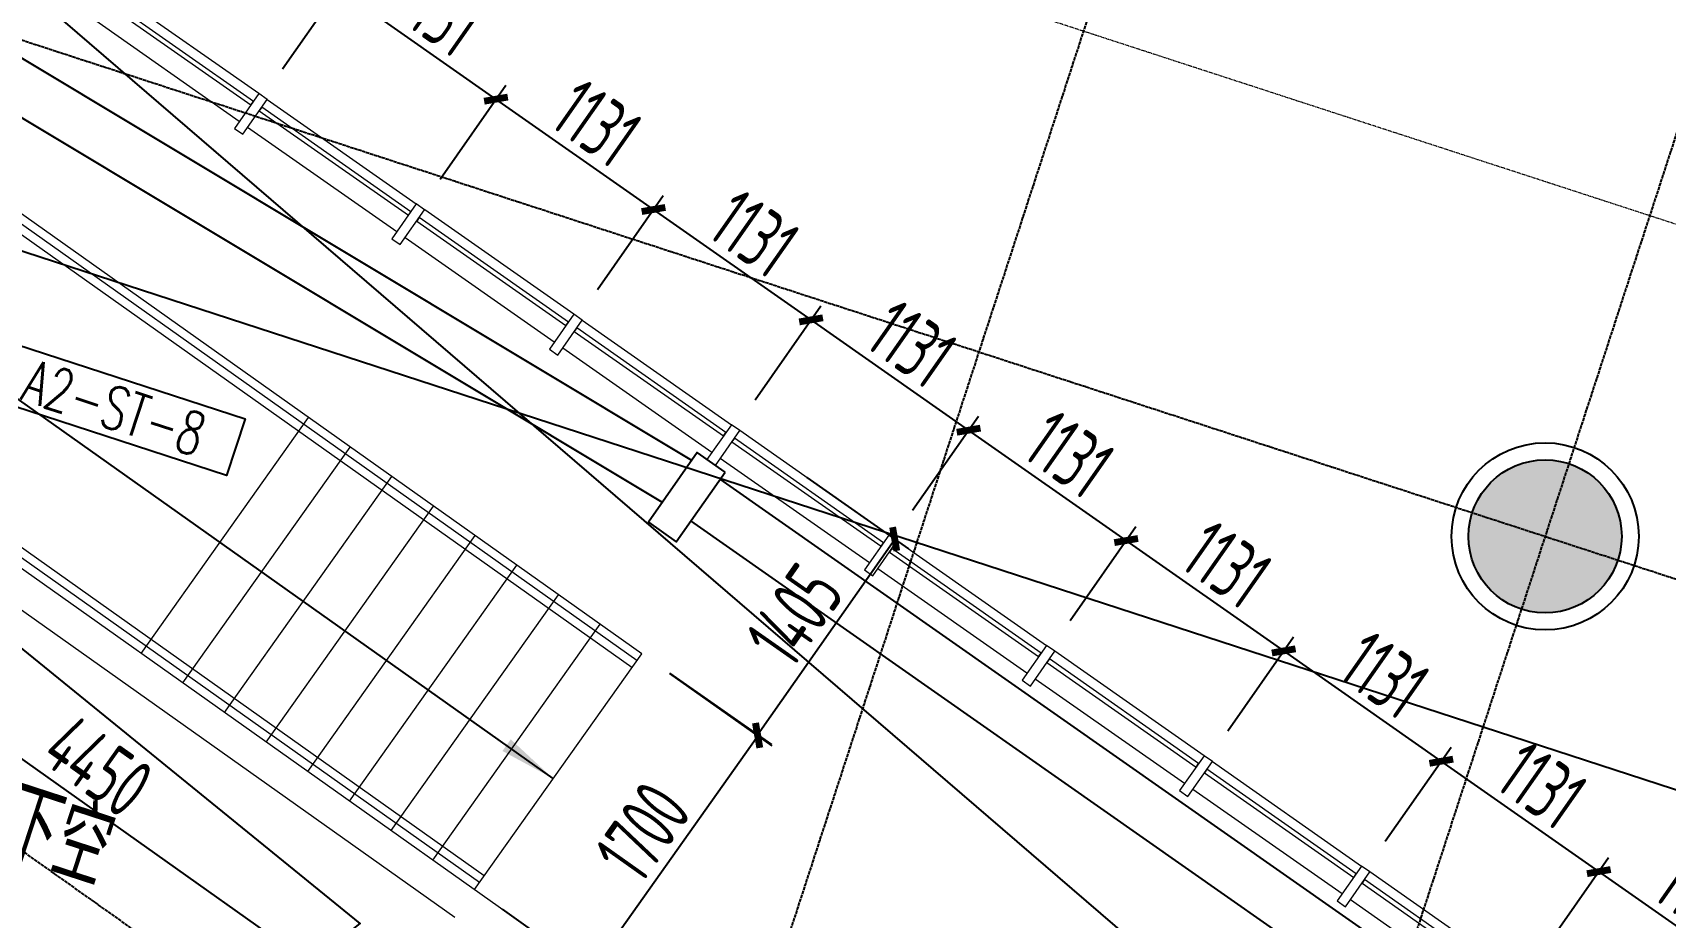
# Model space of a CAD drawing. Header units: millimetres. Extents: x 11515858 to 24947533, y -12784974 to -6116114.
# Drawn here: x 11858917 to 11868513, y -6326210 to -6321009 of the extents above; entities that cross this region are included whole.
import ezdxf
from ezdxf.enums import TextEntityAlignment as Align

# ---------------------------------------------------------------- set-up
doc = ezdxf.new("R2010")
doc.units = ezdxf.units.MM
doc.header["$LTSCALE"] = 10
for name, pattern in [('A2-RG-AXIS$0$CENTER', [2, 1.25, -0.25, 0.25, -0.25]), ('A2-RG-AXIS$0$DOTE', [2.42, 2, -0.2, 0.02, -0.2]), ('A2-RI-F2$0$Overhead 1_16_', [2.579687, 1.5875, -0.992188])]:
    doc.linetypes.add(name, pattern=pattern)
for name, color, linetype in [('A2-RB-F2$0$A-DIMS-100', 1, 'Continuous'), ('A2-RG-AXIS$0$A-GRID', 1, 'A2-RG-AXIS$0$CENTER'), ('A2-RI-F2$0$$0$A-SYMB-NUMB-T', 4, 'Continuous'), ('A2-RI-F2$0$$4$A-SYMB', 4, 'Continuous'), ('A2-RI-F2$0$A-BEAM-PLAN-S', 2, 'Continuous'), ('A2-RI-F2$0$A-COLS-PLAN-C', 7, 'Continuous'), ('A2-RI-F2$0$A-STRS', 50, 'Continuous'), ('A2-RI-F2$0$A-SYMB-AREA', 4, 'Continuous'), ('A2-RI-F2$0$A-SYMB-NAME', 4, 'Continuous'), ('A2-RI-F2$0$A-SYMB-VOID', 35, 'Continuous'), ('A2-RS-F2$0$A-HATH-GRAY', 8, 'Continuous'), ('A2-RS-F2$0$A-WALL-CONC', 6, 'Continuous'), ('A2-RV-F2$0$AUDIT_D_120618114340-341', 1, 'Continuous')]:
    doc.layers.add(name, color=color, linetype=linetype)
for name, color, linetype, lineweight in [('A2-RI-F2$0$A-FLOR-OVHD', 8, 'A2-RI-F2$0$Overhead 1_16_', 5), ('A2-RI-F2$0$A-FLOR-STRS', 2, 'Continuous', 5), ('A2-RI-F2$0$A-GLAZ', 140, 'Continuous', 5), ('A2-RI-F2$0$A-GLAZ-CWMG', 3, 'Continuous', 5), ('A2-RI-F2$0$A-WALL', 7, 'Continuous', 5), ('A2-RV-F2$0$A-FLOR-STRS', 2, 'Continuous', 5)]:
    doc.layers.add(name, color=color, linetype=linetype, lineweight=lineweight)
doc.styles.add('A2-RB-F2$0$XD2008', font='hzs.shx', dxfattribs={"width": 0.7, "bigfont": 'hztxt.shx'})
doc.styles.add('A2-RI-F2$0$$0$ECADI-TXT', font='simplex.shx', dxfattribs={"bigfont": 'hztxt.shx'})
doc.styles.add('A2-RI-F2$0$ECADI', font='hzs.shx', dxfattribs={"width": 0.7, "bigfont": 'hztxt.shx'})
doc.dimstyles.new('A2-RB-F2$0$XD100$0', dxfattribs={"dimscale": 100, "dimtxt": 3.5, "dimasz": 1, "dimexe": 1, "dimexo": 2, "dimgap": 0.5, "dimtad": 1, "dimdec": 0, "dimdsep": 46, "dimtxsty": 'A2-RB-F2$0$XD2008', "dimblk1": 'A2-RB-F2$0$_ArchTick', "dimblk2": 'A2-RB-F2$0$_ArchTick', "dimsah": 1, "dimcen": 2.5, "dimclrt": 4, "dimaunit": 1, "dimadec": 0, "dimazin": 0, "dimtfac": 1, "dimtdec": 0, "dimtix": 1, "dimtmove": 1, "dimatfit": 3, "dimfxl": 0, "dimtolj": 1, "dimtzin": 0, "dimarcsym": 0})

# ---------------------------------------------------------------- blocks, each defined once
blk = doc.blocks.new('A2-RG-AXIS')
at = {"layer": 'A2-RG-AXIS$0$A-GRID', "linetype": 'A2-RG-AXIS$0$DOTE'}
for p, q in [((11843136.5, -6315929.7), (11881097.2, -6328302.7)), ((11876238.4, -6338141.9), (11846413.5, -6316997.8)), ((11866017.6, -6318162.5), (11852857, -6358539.7)), ((11869345.5, -6319247.1), (11856184.8, -6359624.4))]:
    blk.add_line(p, q, dxfattribs=at)
blk = doc.blocks.new('A2-RV-F2')
at = {"layer": 'A2-RV-F2$0$A-FLOR-STRS'}
for p, q in [((11862496.8, -6324660.2), (11856730, -6320570.9)), ((11862439, -6324741.8), (11856684.5, -6320661.3)), ((11862467.9, -6324701), (11856707.2, -6320616.1)), ((11861571.4, -6325965.3), (11856277.8, -6322211.5)), ((11861542.5, -6326006.1), (11856255, -6322256.7)), ((11859555.8, -6324658.6), (11860539.1, -6323272)), ((11859800.5, -6324832.2), (11860783.8, -6323445.5)), ((11860045.2, -6325005.7), (11861028.5, -6323619.1)), ((11860289.9, -6325179.3), (11861273.2, -6323792.6)), ((11860534.7, -6325352.8), (11861518, -6323966.1)), ((11860779.4, -6325526.3), (11861762.7, -6324139.7)), ((11861024.1, -6325699.9), (11862007.4, -6324313.2)), ((11861268.8, -6325873.4), (11862252.1, -6324486.7)), ((11861513.5, -6326046.9), (11862496.8, -6324660.2))]:
    blk.add_line(p, q, dxfattribs=at)
at = {"layer": 'A2-RV-F2$0$AUDIT_D_120618114340-341'}
blk.add_lwpolyline([(11861976.2, -6325394.4), (11856320.9, -6321384.2), (11853298.5, -6320399)], dxfattribs=at)
at = {"layer": 'A2-RV-F2$0$AUDIT_D_120618114340-341', "extrusion": (0, 0, -1)}
blk.add_solid([(-11861678.2, -6325232), (-11861727.3, -6325163.7), (-11861976.2, -6325394.4)], dxfattribs=at)
blk = doc.blocks.new('A2-RB-F2$0$_ArchTick')
at = {"color": 0, "linetype": 'ByBlock', "const_width": 0.4}
blk.add_lwpolyline([(-0.5, -0.5), (0.5, 0.5)], dxfattribs=at)
blk = doc.blocks.new('*D1503')
at = {"layer": 'A2-RB-F2$0$A-DIMS-100', "color": 0, "lineweight": -2, "transparency": 16777216}
for p, q in [((11857594.7, -6323881.1), (11857298.1, -6324299.3)), ((11857356, -6324217.8), (11860985.5, -6326791.5)), ((11861224.3, -6326454.8), (11860927.7, -6326873.1))]:
    blk.add_line(p, q, dxfattribs=at)
at = {"layer": 'Defpoints', "color": 0, "transparency": 16777216}
for p in [(11857710.4, -6323717.9), (11861339.9, -6326291.7), (11860985.5, -6326791.5)]:
    blk.add_point(p, dxfattribs=at)
at = {"layer": 'A2-RB-F2$0$A-DIMS-100', "color": 0, "lineweight": -2, "transparency": 16777216, "xscale": 100, "yscale": 100, "zscale": 100}
for p, rotation in [((11857356, -6324217.8), 144.6591740588575), ((11860985.5, -6326791.5), 324.6591740588575)]:
    blk.add_blockref('A2-RB-F2$0$_ArchTick', p, dxfattribs=dict(at, rotation=rotation))
at = {"layer": 'A2-RB-F2$0$A-DIMS-100', "color": 4, "transparency": 16777216, "insert": (11859300.9, -6325321.1), "char_height": 350, "attachment_point": 5, "rotation": 324.65917, "style": 'A2-RB-F2$0$XD2008'}
blk.add_mtext('\\A1;4450', dxfattribs=at)
blk = doc.blocks.new('*D1504')
at = {"layer": 'A2-RB-F2$0$A-DIMS-100', "color": 0, "lineweight": -2, "transparency": 16777216}
for p, q in [((11862660, -6324775.9), (11863260.6, -6325201.8)), ((11862195.7, -6326530.7), (11863179, -6325144)), ((11861676.7, -6326162.6), (11862277.3, -6326588.5))]:
    blk.add_line(p, q, dxfattribs=at)
at = {"layer": 'Defpoints', "color": 0, "transparency": 16777216}
for p in [(11862496.8, -6324660.2), (11863179, -6325144), (11861513.5, -6326046.9)]:
    blk.add_point(p, dxfattribs=at)
at = {"layer": 'A2-RB-F2$0$A-DIMS-100', "color": 0, "lineweight": -2, "transparency": 16777216, "xscale": 100, "yscale": 100, "zscale": 100}
for p, rotation in [((11863179, -6325144), 54.65917628184723), ((11862195.7, -6326530.7), 234.6591762818472)]:
    blk.add_blockref('A2-RB-F2$0$_ArchTick', p, dxfattribs=dict(at, rotation=rotation))
at = {"layer": 'A2-RB-F2$0$A-DIMS-100', "color": 4, "transparency": 16777216, "insert": (11862503.8, -6325707.2), "char_height": 350, "attachment_point": 5, "rotation": 54.65918, "style": 'A2-RB-F2$0$XD2008'}
blk.add_mtext('\\A1;1700', dxfattribs=at)
blk = doc.blocks.new('*D1587')
at = {"layer": 'A2-RB-F2$0$A-DIMS-100', "color": 0, "lineweight": -2, "transparency": 16777216}
for p, q in [((11863466.9, -6323624.2), (11864065.3, -6324043.4)), ((11863177.1, -6325136.9), (11863983.4, -6323986)), ((11862660.6, -6324775), (11863259, -6325194.2))]:
    blk.add_line(p, q, dxfattribs=at)
at = {"layer": 'Defpoints', "color": 0, "transparency": 16777216}
for p in [(11863303.1, -6323509.4), (11863983.4, -6323986), (11862496.8, -6324660.2)]:
    blk.add_point(p, dxfattribs=at)
at = {"layer": 'A2-RB-F2$0$A-DIMS-100', "color": 0, "lineweight": -2, "transparency": 16777216, "xscale": 100, "yscale": 100, "zscale": 100}
for p, rotation in [((11863983.4, -6323986), 54.98435180317582), ((11863177.1, -6325136.9), 234.9843518031758)]:
    blk.add_blockref('A2-RB-F2$0$_ArchTick', p, dxfattribs=dict(at, rotation=rotation))
at = {"layer": 'A2-RB-F2$0$A-DIMS-100', "color": 4, "transparency": 16777216, "insert": (11863396, -6324432.3), "char_height": 350, "attachment_point": 5, "rotation": 54.98435, "style": 'A2-RB-F2$0$XD2008'}
blk.add_mtext('\\A1;1405', dxfattribs=at)
blk = doc.blocks.new('*D2057')
at = {"layer": 'A2-RB-F2$0$A-DIMS-100', "color": 0, "lineweight": -2, "transparency": 16777216}
for p, q in [((11862237.2, -6322518.6), (11862623.5, -6321967.1)), ((11863492, -6322697.7), (11862566.1, -6322049)), ((11863163, -6323167.3), (11863549.4, -6322615.8))]:
    blk.add_line(p, q, dxfattribs=at)
at = {"layer": 'Defpoints', "color": 0, "transparency": 16777216}
for p in [(11862566.1, -6322049), (11862122.4, -6322682.4), (11863048.3, -6323331.1)]:
    blk.add_point(p, dxfattribs=at)
at = {"layer": 'A2-RB-F2$0$A-DIMS-100', "color": 0, "lineweight": -2, "transparency": 16777216, "xscale": 100, "yscale": 100, "zscale": 100}
for p, rotation in [((11862566.1, -6322049), 144.9846443538181), ((11863492, -6322697.7), 324.9846443538181)]:
    blk.add_blockref('A2-RB-F2$0$_ArchTick', p, dxfattribs=dict(at, rotation=rotation))
at = {"layer": 'A2-RB-F2$0$A-DIMS-100', "color": 4, "transparency": 16777216, "insert": (11863158.2, -6322189.1), "char_height": 350, "attachment_point": 5, "rotation": 324.98464, "style": 'A2-RB-F2$0$XD2008'}
blk.add_mtext('\\A1;1131', dxfattribs=at)
blk = doc.blocks.new('*D2058')
at = {"layer": 'A2-RB-F2$0$A-DIMS-100', "color": 0, "lineweight": -2, "transparency": 16777216}
for p, q in [((11861311.3, -6321869.9), (11861697.6, -6321318.4)), ((11862566.1, -6322049), (11861640.3, -6321400.3)), ((11862237.2, -6322518.6), (11862623.5, -6321967.1))]:
    blk.add_line(p, q, dxfattribs=at)
at = {"layer": 'Defpoints', "color": 0, "transparency": 16777216}
for p in [(11861640.3, -6321400.3), (11861196.5, -6322033.7), (11862122.4, -6322682.4)]:
    blk.add_point(p, dxfattribs=at)
at = {"layer": 'A2-RB-F2$0$A-DIMS-100', "color": 0, "lineweight": -2, "transparency": 16777216, "xscale": 100, "yscale": 100, "zscale": 100}
for p, rotation in [((11861640.3, -6321400.3), 144.9846443539264), ((11862566.1, -6322049), 324.9846443539264)]:
    blk.add_blockref('A2-RB-F2$0$_ArchTick', p, dxfattribs=dict(at, rotation=rotation))
at = {"layer": 'A2-RB-F2$0$A-DIMS-100', "color": 4, "transparency": 16777216, "insert": (11862232.3, -6321540.4), "char_height": 350, "attachment_point": 5, "rotation": 324.98464, "style": 'A2-RB-F2$0$XD2008'}
blk.add_mtext('\\A1;1131', dxfattribs=at)
blk = doc.blocks.new('*D2059')
at = {"layer": 'A2-RB-F2$0$A-DIMS-100', "color": 0, "lineweight": -2, "transparency": 16777216}
for p, q in [((11860385.4, -6321221.2), (11860771.8, -6320669.7)), ((11861640.3, -6321400.3), (11860714.4, -6320751.6)), ((11861311.3, -6321869.9), (11861697.6, -6321318.4))]:
    blk.add_line(p, q, dxfattribs=at)
at = {"layer": 'Defpoints', "color": 0, "transparency": 16777216}
for p in [(11860714.4, -6320751.6), (11860270.6, -6321385), (11861196.5, -6322033.7)]:
    blk.add_point(p, dxfattribs=at)
at = {"layer": 'A2-RB-F2$0$A-DIMS-100', "color": 0, "lineweight": -2, "transparency": 16777216, "xscale": 100, "yscale": 100, "zscale": 100}
for p, rotation in [((11860714.4, -6320751.6), 144.9846443538181), ((11861640.3, -6321400.3), 324.9846443538181)]:
    blk.add_blockref('A2-RB-F2$0$_ArchTick', p, dxfattribs=dict(at, rotation=rotation))
at = {"layer": 'A2-RB-F2$0$A-DIMS-100', "color": 4, "transparency": 16777216, "insert": (11861306.4, -6320891.7), "char_height": 350, "attachment_point": 5, "rotation": 324.98464, "style": 'A2-RB-F2$0$XD2008'}
blk.add_mtext('\\A1;1131', dxfattribs=at)
blk = doc.blocks.new('*D2060')
at = {"layer": 'A2-RB-F2$0$A-DIMS-100', "color": 0, "lineweight": -2, "transparency": 16777216}
for p, q in [((11859459.5, -6320572.5), (11859845.9, -6320021.1)), ((11860714.4, -6320751.6), (11859788.5, -6320103)), ((11860385.4, -6321221.2), (11860771.8, -6320669.7))]:
    blk.add_line(p, q, dxfattribs=at)
at = {"layer": 'Defpoints', "color": 0, "transparency": 16777216}
for p in [(11859788.5, -6320103), (11859344.7, -6320736.3), (11860270.6, -6321385)]:
    blk.add_point(p, dxfattribs=at)
at = {"layer": 'A2-RB-F2$0$A-DIMS-100', "color": 0, "lineweight": -2, "transparency": 16777216, "xscale": 100, "yscale": 100, "zscale": 100}
for p, rotation in [((11859788.5, -6320103), 144.9846443539264), ((11860714.4, -6320751.6), 324.9846443539264)]:
    blk.add_blockref('A2-RB-F2$0$_ArchTick', p, dxfattribs=dict(at, rotation=rotation))
at = {"layer": 'A2-RB-F2$0$A-DIMS-100', "color": 4, "transparency": 16777216, "insert": (11860380.5, -6320243), "char_height": 350, "attachment_point": 5, "rotation": 324.98464, "style": 'A2-RB-F2$0$XD2008'}
blk.add_mtext('\\A1;1131', dxfattribs=at)
blk = doc.blocks.new('*D2062')
at = {"layer": 'A2-RB-F2$0$A-DIMS-100', "color": 0, "lineweight": -2, "transparency": 16777216}
for p, q in [((11866866.6, -6325762), (11867253, -6325210.5)), ((11868121.5, -6325941.1), (11867195.6, -6325292.4)), ((11867792.5, -6326410.7), (11868178.8, -6325859.2))]:
    blk.add_line(p, q, dxfattribs=at)
at = {"layer": 'Defpoints', "color": 0, "transparency": 16777216}
for p in [(11867195.6, -6325292.4), (11866751.8, -6325925.8), (11867677.7, -6326574.5)]:
    blk.add_point(p, dxfattribs=at)
at = {"layer": 'A2-RB-F2$0$A-DIMS-100', "color": 0, "lineweight": -2, "transparency": 16777216, "xscale": 100, "yscale": 100, "zscale": 100}
for p, rotation in [((11867195.6, -6325292.4), 144.9846443538181), ((11868121.5, -6325941.1), 324.9846443538181)]:
    blk.add_blockref('A2-RB-F2$0$_ArchTick', p, dxfattribs=dict(at, rotation=rotation))
at = {"layer": 'A2-RB-F2$0$A-DIMS-100', "color": 4, "transparency": 16777216, "insert": (11867787.6, -6325432.5), "char_height": 350, "attachment_point": 5, "rotation": 324.98464, "style": 'A2-RB-F2$0$XD2008'}
blk.add_mtext('\\A1;1131', dxfattribs=at)
blk = doc.blocks.new('*D2063')
at = {"layer": 'A2-RB-F2$0$A-DIMS-100', "color": 0, "lineweight": -2, "transparency": 16777216}
for p, q in [((11865940.7, -6325113.3), (11866327.1, -6324561.8)), ((11867195.6, -6325292.4), (11866269.7, -6324643.7)), ((11866866.6, -6325762), (11867253, -6325210.5))]:
    blk.add_line(p, q, dxfattribs=at)
at = {"layer": 'Defpoints', "color": 0, "transparency": 16777216}
for p in [(11866269.7, -6324643.7), (11865825.9, -6325277.1), (11866751.8, -6325925.8)]:
    blk.add_point(p, dxfattribs=at)
at = {"layer": 'A2-RB-F2$0$A-DIMS-100', "color": 0, "lineweight": -2, "transparency": 16777216, "xscale": 100, "yscale": 100, "zscale": 100}
for p, rotation in [((11866269.7, -6324643.7), 144.9846443539264), ((11867195.6, -6325292.4), 324.9846443539264)]:
    blk.add_blockref('A2-RB-F2$0$_ArchTick', p, dxfattribs=dict(at, rotation=rotation))
at = {"layer": 'A2-RB-F2$0$A-DIMS-100', "color": 4, "transparency": 16777216, "insert": (11866861.7, -6324783.8), "char_height": 350, "attachment_point": 5, "rotation": 324.98464, "style": 'A2-RB-F2$0$XD2008'}
blk.add_mtext('\\A1;1131', dxfattribs=at)
blk = doc.blocks.new('*D2064')
at = {"layer": 'A2-RB-F2$0$A-DIMS-100', "color": 0, "lineweight": -2, "transparency": 16777216}
for p, q in [((11865014.8, -6324464.6), (11865401.2, -6323913.1)), ((11866269.7, -6324643.7), (11865343.8, -6323995)), ((11865940.7, -6325113.3), (11866327.1, -6324561.8))]:
    blk.add_line(p, q, dxfattribs=at)
at = {"layer": 'Defpoints', "color": 0, "transparency": 16777216}
for p in [(11865343.8, -6323995), (11864900.1, -6324628.4), (11865825.9, -6325277.1)]:
    blk.add_point(p, dxfattribs=at)
at = {"layer": 'A2-RB-F2$0$A-DIMS-100', "color": 0, "lineweight": -2, "transparency": 16777216, "xscale": 100, "yscale": 100, "zscale": 100}
for p, rotation in [((11865343.8, -6323995), 144.9846443538181), ((11866269.7, -6324643.7), 324.9846443538181)]:
    blk.add_blockref('A2-RB-F2$0$_ArchTick', p, dxfattribs=dict(at, rotation=rotation))
at = {"layer": 'A2-RB-F2$0$A-DIMS-100', "color": 4, "transparency": 16777216, "insert": (11865935.9, -6324135.1), "char_height": 350, "attachment_point": 5, "rotation": 324.98464, "style": 'A2-RB-F2$0$XD2008'}
blk.add_mtext('\\A1;1131', dxfattribs=at)
blk = doc.blocks.new('*D2065')
at = {"layer": 'A2-RB-F2$0$A-DIMS-100', "color": 0, "lineweight": -2, "transparency": 16777216}
for p, q in [((11864088.9, -6323815.9), (11864475.3, -6323264.5)), ((11865343.8, -6323995), (11864417.9, -6323346.4)), ((11865014.8, -6324464.6), (11865401.2, -6323913.1))]:
    blk.add_line(p, q, dxfattribs=at)
at = {"layer": 'Defpoints', "color": 0, "transparency": 16777216}
for p in [(11864417.9, -6323346.4), (11863974.2, -6323979.7), (11864900.1, -6324628.4)]:
    blk.add_point(p, dxfattribs=at)
at = {"layer": 'A2-RB-F2$0$A-DIMS-100', "color": 0, "lineweight": -2, "transparency": 16777216, "xscale": 100, "yscale": 100, "zscale": 100}
for p, rotation in [((11864417.9, -6323346.4), 144.9846443539264), ((11865343.8, -6323995), 324.9846443539264)]:
    blk.add_blockref('A2-RB-F2$0$_ArchTick', p, dxfattribs=dict(at, rotation=rotation))
at = {"layer": 'A2-RB-F2$0$A-DIMS-100', "color": 4, "transparency": 16777216, "insert": (11865010, -6323486.4), "char_height": 350, "attachment_point": 5, "rotation": 324.98464, "style": 'A2-RB-F2$0$XD2008'}
blk.add_mtext('\\A1;1131', dxfattribs=at)
blk = doc.blocks.new('*D2066')
at = {"layer": 'A2-RB-F2$0$A-DIMS-100', "color": 0, "lineweight": -2, "transparency": 16777216}
for p, q in [((11863163, -6323167.3), (11863549.4, -6322615.8)), ((11864417.9, -6323346.4), (11863492, -6322697.7)), ((11864088.9, -6323815.9), (11864475.3, -6323264.5))]:
    blk.add_line(p, q, dxfattribs=at)
at = {"layer": 'Defpoints', "color": 0, "transparency": 16777216}
for p in [(11863492, -6322697.7), (11863048.3, -6323331.1), (11863974.2, -6323979.7)]:
    blk.add_point(p, dxfattribs=at)
at = {"layer": 'A2-RB-F2$0$A-DIMS-100', "color": 0, "lineweight": -2, "transparency": 16777216, "xscale": 100, "yscale": 100, "zscale": 100}
for p, rotation in [((11863492, -6322697.7), 144.9846443538181), ((11864417.9, -6323346.4), 324.9846443538181)]:
    blk.add_blockref('A2-RB-F2$0$_ArchTick', p, dxfattribs=dict(at, rotation=rotation))
at = {"layer": 'A2-RB-F2$0$A-DIMS-100', "color": 4, "transparency": 16777216, "insert": (11864084.1, -6322837.7), "char_height": 350, "attachment_point": 5, "rotation": 324.98464, "style": 'A2-RB-F2$0$XD2008'}
blk.add_mtext('\\A1;1131', dxfattribs=at)
blk = doc.blocks.new('*D2069')
at = {"layer": 'A2-RB-F2$0$A-DIMS-100', "color": 0, "lineweight": -2, "transparency": 16777216}
for p, q in [((11867792.5, -6326410.7), (11868178.8, -6325859.2)), ((11869047.3, -6326589.8), (11868121.5, -6325941.1)), ((11868718.4, -6327059.3), (11869104.7, -6326507.9))]:
    blk.add_line(p, q, dxfattribs=at)
at = {"layer": 'Defpoints', "color": 0, "transparency": 16777216}
for p in [(11868121.5, -6325941.1), (11867677.7, -6326574.5), (11868603.6, -6327223.1)]:
    blk.add_point(p, dxfattribs=at)
at = {"layer": 'A2-RB-F2$0$A-DIMS-100', "color": 0, "lineweight": -2, "transparency": 16777216, "xscale": 100, "yscale": 100, "zscale": 100}
for p, rotation in [((11868121.5, -6325941.1), 144.9846443539264), ((11869047.3, -6326589.8), 324.9846443539264)]:
    blk.add_blockref('A2-RB-F2$0$_ArchTick', p, dxfattribs=dict(at, rotation=rotation))
at = {"layer": 'A2-RB-F2$0$A-DIMS-100', "color": 4, "transparency": 16777216, "insert": (11868713.5, -6326081.2), "char_height": 350, "attachment_point": 5, "rotation": 324.98464, "style": 'A2-RB-F2$0$XD2008'}
blk.add_mtext('\\A1;1131', dxfattribs=at)
blk = doc.blocks.new('*D1467')
at = {"layer": 'A2-RB-F2$0$A-DIMS-100', "color": 0, "lineweight": -2, "transparency": 16777216}
for p, q in [((11861676.6, -6326162.6), (11862277.3, -6326588.5)), ((11861414.3, -6327632.6), (11862195.7, -6326530.7)), ((11860895.2, -6327264.5), (11861495.9, -6327690.5))]:
    blk.add_line(p, q, dxfattribs=at)
at = {"layer": 'Defpoints', "color": 0, "transparency": 16777216}
for p in [(11861513.5, -6326046.9), (11862195.7, -6326530.7), (11860732.1, -6327148.9)]:
    blk.add_point(p, dxfattribs=at)
at = {"layer": 'A2-RB-F2$0$A-DIMS-100', "color": 0, "lineweight": -2, "transparency": 16777216, "xscale": 100, "yscale": 100, "zscale": 100}
for p, rotation in [((11862195.7, -6326530.7), 54.65917628191503), ((11861414.3, -6327632.6), 234.659176281915)]:
    blk.add_blockref('A2-RB-F2$0$_ArchTick', p, dxfattribs=dict(at, rotation=rotation))
at = {"layer": 'A2-RB-F2$0$A-DIMS-100', "color": 4, "transparency": 16777216, "insert": (11861621.4, -6326951.5), "char_height": 350, "attachment_point": 5, "rotation": 54.65918, "style": 'A2-RB-F2$0$XD2008'}
blk.add_mtext('\\A1;1350', dxfattribs=at)
blk = doc.blocks.new('A2-RS-F2')
at = {"layer": 'A2-RS-F2$0$A-HATH-GRAY'}
h = blk.add_hatch(color=256, dxfattribs=at)
edge = h.paths.add_edge_path()
edge.add_arc((11867805.9, -6323970.5), 450, 0, 360)
at = {"layer": 'A2-RS-F2$0$A-WALL-CONC'}
blk.add_circle((11867805.9, -6323970.5), 450, dxfattribs=at)
blk = doc.blocks.new('A2-RI-F2$0$5erhfh')
at = {"layer": 'A2-RI-F2$0$A-SYMB-AREA', "style": 'A2-RI-F2$0$ECADI', "width": 0.7}
blk.add_attdef('340M2', text='', height=2.5, dxfattribs=at).set_placement((0, 1.25), align=Align.MIDDLE_LEFT)
at = {"layer": 'A2-RI-F2$0$A-SYMB-NAME', "style": 'A2-RI-F2$0$ECADI', "width": 0.7}
blk.add_attdef('CHINESENAME', (-12.292, 3.087), '', height=4.5, dxfattribs=at)
blk = doc.blocks.new('A2-RI-F2$0$System Panel - Glazed-4048851-Documents - Level 2')
at = {"layer": 'A2-RI-F2$0$A-GLAZ', "lineweight": 13}
for p, q in [((535.3, 44.4), (-535.3, 44.4)), ((-535.3, 44.4), (-535.3, 19)), ((-535.3, 19), (535.3, 19)), ((535.3, 19), (535.3, 44.4))]:
    blk.add_line(p, q, dxfattribs=at)
blk = doc.blocks.new('A2-RI-F2$0$Rectangular Mullion - 60mm x 200mm-4048817-Documents - Level 2')
at = {"layer": 'A2-RI-F2$0$A-GLAZ-CWMG'}
blk.add_line((79350.2, -9775.6), (80374.2, -10088), dxfattribs=at)
blk = doc.blocks.new('A2-RI-F2$0$Rectangular Mullion - 60mm x 200mm-4048818-Documents - Level 2')
at = {"layer": 'A2-RI-F2$0$A-GLAZ-CWMG'}
blk.add_line((81455.5, -10417.8), (80431.6, -10105.5), dxfattribs=at)
blk = doc.blocks.new('A2-RI-F2$0$System Panel - Glazed-4049410-Documents - Level 2')
at = {"layer": 'A2-RI-F2$0$A-GLAZ', "lineweight": 13}
for p, q in [((535.3, 44.5), (-535.3, 44.5)), ((-535.3, 44.5), (-535.3, 19)), ((-535.3, 19), (535.3, 19)), ((535.3, 19), (535.3, 44.5))]:
    blk.add_line(p, q, dxfattribs=at)
blk = doc.blocks.new('A2-RI-F2$0$Rectangular Mullion - 60mm x 200mm-3681593-Documents - Level 2')
at = {"layer": 'A2-RI-F2$0$A-GLAZ-CWMG', "lineweight": 13}
for p, q in [((-30, 150), (30, 150)), ((-30, -100), (-30, 150)), ((30, 150), (30, -100)), ((30, -100), (-30, -100))]:
    blk.add_line(p, q, dxfattribs=at)
blk = doc.blocks.new('A2-RI-F2$0$Rectangular Mullion - 60mm x 200mm-3687299-Documents - Level 2')
at = {"layer": 'A2-RI-F2$0$A-GLAZ-CWMG', "lineweight": 13}
for p, q in [((-30, 150), (30, 150)), ((-30, -100), (-30, 150)), ((30, 150), (30, -100)), ((30, -100), (-30, -100))]:
    blk.add_line(p, q, dxfattribs=at)
blk = doc.blocks.new('A2-RI-F2$0$System Panel - Glazed-4048859-Documents - Level 2')
at = {"layer": 'A2-RI-F2$0$A-GLAZ', "lineweight": 13}
for p, q in [((535.3, 44.4), (-535.3, 44.4)), ((-535.3, 44.4), (-535.3, 19)), ((-535.3, 19), (535.3, 19)), ((535.3, 19), (535.3, 44.4))]:
    blk.add_line(p, q, dxfattribs=at)
blk = doc.blocks.new('A2-RI-F2$0$$0$ECADI-TAG-CODE')
at = {"layer": 'A2-RI-F2$0$$0$A-SYMB-NUMB-T', "color": 1}
blk.add_lwpolyline([(0, 3.5), (15, 3.5), (15, 0), (0, 0)], close=True, dxfattribs=at)
at = {"layer": 'A2-RI-F2$0$$0$A-SYMB-NUMB-T', "style": 'A2-RI-F2$0$$0$ECADI-TXT', "width": 0.7}
blk.add_attdef('CODE', text='', height=2.5, dxfattribs=at).set_placement((7.5, 1.75), align=Align.MIDDLE_CENTER)
blk = doc.blocks.new('A2-RB-F2')
at = {"layer": 'A2-RB-F2$0$A-DIMS-100'}
for p1, p2, distance, picture, middle in [((11860270.6, -6321385), (11859344.7, -6320736.3), -773.4, '*D2060', (11860380.5, -6320243)), ((11861196.5, -6322033.7), (11860270.6, -6321385), -773.4, '*D2059', (11861306.4, -6320891.7)), ((11862122.4, -6322682.4), (11861196.5, -6322033.7), -773.4, '*D2058', (11862232.3, -6321540.4)), ((11863048.3, -6323331.1), (11862122.4, -6322682.4), -773.4, '*D2057', (11863158.2, -6322189.1)), ((11863974.1729, -6323979.7361), (11863048.2872, -6323331.0541), -773.3525, '*D2066', (11864084.0807, -6322837.7461)), ((11864900.1, -6324628.4), (11863974.2, -6323979.7), -773.4, '*D2065', (11865010, -6323486.4)), ((11862496.8, -6324660.2), (11863303.1, -6323509.4), -830.6, '*D1587', (11863396, -6324432.3)), ((11865825.9444, -6325277.1002), (11864900.0586, -6324628.4182), -773.3525, '*D2064', (11865935.8521, -6324135.1102)), ((11866751.8, -6325925.8), (11865825.9, -6325277.1), -773.4, '*D2063', (11866861.7, -6324783.8)), ((11861513.5, -6326046.9), (11862496.8, -6324660.2), -836.3, '*D1504', (11862503.8, -6325707.2)), ((11867677.7, -6326574.5), (11866751.8, -6325925.8), -773.4, '*D2062', (11867787.6, -6325432.5)), ((11868603.6015, -6327223.1463), (11867677.7158, -6326574.4643), -773.3525, '*D2069', (11868713.5093, -6326081.1563))]:
    dim = blk.add_aligned_dim(p1=p1, p2=p2, distance=distance, dimstyle='A2-RB-F2$0$XD100$0', dxfattribs=at)
    dim.commit()
    dim.dimension.update_dxf_attribs({"geometry": picture, "text_midpoint": middle})
for p1, p2, distance, text, picture, middle in [((11857710.4, -6323717.9), (11861339.9, -6326291.7), -612.7, '4450', '*D1503', (11859300.9, -6325321.1)), ((11860732.1, -6327148.9), (11861513.5, -6326046.9), -836.3, '1350', '*D1467', (11861621.4, -6326951.5))]:
    dim = blk.add_aligned_dim(p1=p1, p2=p2, distance=distance, text=text, dimstyle='A2-RB-F2$0$XD100$0', dxfattribs=at)
    dim.commit()
    dim.dimension.update_dxf_attribs({"geometry": picture, "text_midpoint": middle})
blk = doc.blocks.new('A2-RI-F2')
blk.add_circle((11867805.9, -6323970.5), 550)
at = {"layer": 'A2-RI-F2$0$A-BEAM-PLAN-S'}
for p, q in [((11862790.4, -6323524.8), (11857900, -6320588)), ((11862617.9, -6323771.1), (11857745.6, -6320845.2)), ((11867423.7, -6326762.8), (11862958, -6323634.1)), ((11867251.5, -6327008.5), (11862785.9, -6323879.8))]:
    blk.add_line(p, q, dxfattribs=at)
at = {"layer": 'A2-RI-F2$0$A-COLS-PLAN-C'}
blk.add_lwpolyline([(11862986.7, -6323593.2), (11862822.9, -6323478.4), (11862536, -6323887.9), (11862699.8, -6324002.7)], close=True, dxfattribs=at)
at = {"layer": 'A2-RI-F2$0$A-FLOR-OVHD', "ltscale": 0.3}
blk.add_lwpolyline([(11851781.9, -6316661.9), (11879355.1, -6325647.5), (11871959.5, -6348337.9), (11872377.5, -6348345.6), (11867157.7, -6364360), (11832501.2, -6353064), (11836878.8, -6339633.3)], dxfattribs=at)
at = {"layer": 'A2-RI-F2$0$A-GLAZ-CWMG'}
for p, q in [((11860131.3, -6321531.6), (11859254.6, -6320917.3)), ((11861057.2, -6322180.3), (11860180.4, -6321566)), ((11861983.1, -6322829), (11861106.3, -6322214.7)), ((11862909, -6323477.6), (11862032.2, -6322863.4)), ((11863834.8, -6324126.3), (11862958.1, -6323512.1)), ((11864760.7, -6324775), (11863884, -6324160.7)), ((11865686.6, -6325423.7), (11864809.9, -6324809.4)), ((11866612.5, -6326072.4), (11865735.8, -6325458.1)), ((11867538.4, -6326721.1), (11866661.6, -6326106.8))]:
    blk.add_line(p, q, dxfattribs=at)
at = {"layer": 'A2-RI-F2$0$A-SYMB-VOID'}
for points in [[(11865797.1, -6329084.5), (11866249.1, -6327095.3), (11858280.3, -6320234.8)], [(11859363.8, -6327428.7), (11860842, -6326247.2), (11857873.5, -6323833.7)]]:
    blk.add_lwpolyline(points, dxfattribs=at)
at = {"layer": 'A2-RI-F2$0$A-WALL'}
for p, q in [((11866758.7, -6329766.4), (11856232.4, -6322301.9)), ((11861397.8, -6326210.1), (11857931.4, -6323752))]:
    blk.add_line(p, q, dxfattribs=at)
at = {"layer": 'Defpoints', "color": 3, "linetype": 'Continuous'}
blk.add_line((11886956.1, -6331453.7), (11833703.4, -6314096.4), dxfattribs=at)
blk.add_blockref('A2-RS-F2', (0, 0))
ref = blk.add_blockref('A2-RI-F2$0$5erhfh', (11859169.5, -6326327.1), dxfattribs=dict(xscale=100.000000000853, yscale=100.000000000853, zscale=100.000000000853, rotation=341.9467459263064))
ref.add_attrib('CHINESENAME', '耳房下空', (11858096.5, -6325652.6), dxfattribs={"layer": 'A2-RI-F2$0$A-SYMB-NAME', "height": 450, "rotation": 341.94675, "style": 'A2-RI-F2$0$ECADI', "width": 0.7})
at = {"layer": 'A2-RI-F2$0$$4$A-SYMB', "xscale": 100.0000000099865, "yscale": 100.0000000099865, "zscale": 100.0000000099865, "rotation": 341.9467459260609}
blk.add_blockref('A2-RI-F2$0$$0$ECADI-TAG-CODE', (11858630.6, -6323148), dxfattribs=at).add_auto_attribs({'CODE': 'A2-ST-8'})
at = {"layer": 'A2-RI-F2$0$A-FLOR-STRS'}
blk.add_blockref('A2-RG-AXIS', (0, 0), dxfattribs=at)
at = {"layer": 'A2-RI-F2$0$A-GLAZ', "rotation": 324.9846443422837}
for name, p in [('A2-RI-F2$0$System Panel - Glazed-4049410-Documents - Level 2', (11859750.3, -6321142.6)), ('A2-RI-F2$0$System Panel - Glazed-4048851-Documents - Level 2', (11860676.2, -6321791.2)), ('A2-RI-F2$0$System Panel - Glazed-4048859-Documents - Level 2', (11861602.1, -6322439.9)), ('A2-RI-F2$0$System Panel - Glazed-4048851-Documents - Level 2', (11862528, -6323088.6)), ('A2-RI-F2$0$System Panel - Glazed-4049410-Documents - Level 2', (11863453.9, -6323737.3)), ('A2-RI-F2$0$System Panel - Glazed-4048851-Documents - Level 2', (11864379.7, -6324386)), ('A2-RI-F2$0$System Panel - Glazed-4048859-Documents - Level 2', (11865305.6, -6325034.7)), ('A2-RI-F2$0$System Panel - Glazed-4048851-Documents - Level 2', (11866231.5, -6325683.3)), ('A2-RI-F2$0$System Panel - Glazed-4049410-Documents - Level 2', (11867157.4, -6326332))]:
    blk.add_blockref(name, p, dxfattribs=at)
at = {"layer": 'A2-RI-F2$0$A-GLAZ-CWMG', "rotation": 341.9470404789931}
for name, p in [('A2-RI-F2$0$Rectangular Mullion - 60mm x 200mm-4048818-Documents - Level 2', (11786029, -6286220.1)), ('A2-RI-F2$0$Rectangular Mullion - 60mm x 200mm-4048817-Documents - Level 2', (11787880.8, -6287517.5)), ('A2-RI-F2$0$Rectangular Mullion - 60mm x 200mm-4048818-Documents - Level 2', (11787880.8, -6287517.5)), ('A2-RI-F2$0$Rectangular Mullion - 60mm x 200mm-4048817-Documents - Level 2', (11789732.5, -6288814.9)), ('A2-RI-F2$0$Rectangular Mullion - 60mm x 200mm-4048818-Documents - Level 2', (11789732.5, -6288814.9)), ('A2-RI-F2$0$Rectangular Mullion - 60mm x 200mm-4048817-Documents - Level 2', (11791584.3, -6290112.2)), ('A2-RI-F2$0$Rectangular Mullion - 60mm x 200mm-4048818-Documents - Level 2', (11791584.3, -6290112.2)), ('A2-RI-F2$0$Rectangular Mullion - 60mm x 200mm-4048817-Documents - Level 2', (11793436.1, -6291409.6)), ('A2-RI-F2$0$Rectangular Mullion - 60mm x 200mm-4048818-Documents - Level 2', (11793436.1, -6291409.6))]:
    blk.add_blockref(name, p, dxfattribs=at)
at = {"layer": 'A2-RI-F2$0$A-GLAZ-CWMG', "extrusion": (0, 0, -1), "rotation": 215.0153556577162}
for name, p in [('A2-RI-F2$0$Rectangular Mullion - 60mm x 200mm-3687299-Documents - Level 2', (-11860213.3, -6321466.9)), ('A2-RI-F2$0$Rectangular Mullion - 60mm x 200mm-3681593-Documents - Level 2', (-11861139.1, -6322115.6)), ('A2-RI-F2$0$Rectangular Mullion - 60mm x 200mm-3681593-Documents - Level 2', (-11862065, -6322764.3)), ('A2-RI-F2$0$Rectangular Mullion - 60mm x 200mm-3687299-Documents - Level 2', (-11862990.9, -6323413)), ('A2-RI-F2$0$Rectangular Mullion - 60mm x 200mm-3687299-Documents - Level 2', (-11863916.8, -6324061.6)), ('A2-RI-F2$0$Rectangular Mullion - 60mm x 200mm-3681593-Documents - Level 2', (-11864842.7, -6324710.3)), ('A2-RI-F2$0$Rectangular Mullion - 60mm x 200mm-3681593-Documents - Level 2', (-11865768.6, -6325359)), ('A2-RI-F2$0$Rectangular Mullion - 60mm x 200mm-3687299-Documents - Level 2', (-11866694.5, -6326007.7))]:
    blk.add_blockref(name, p, dxfattribs=at)
at = {"layer": 'A2-RI-F2$0$A-STRS', "linetype": 'Continuous'}
blk.add_blockref('A2-RB-F2', (0, 0), dxfattribs=at)

msp = doc.modelspace()

# ---------------------------------------------------------------- block references
for name in ['A2-RI-F2', 'A2-RB-F2', 'A2-RG-AXIS', 'A2-RS-F2', 'A2-RV-F2']:
    msp.add_blockref(name, (0, 0))

doc.saveas('drawing.dxf')
